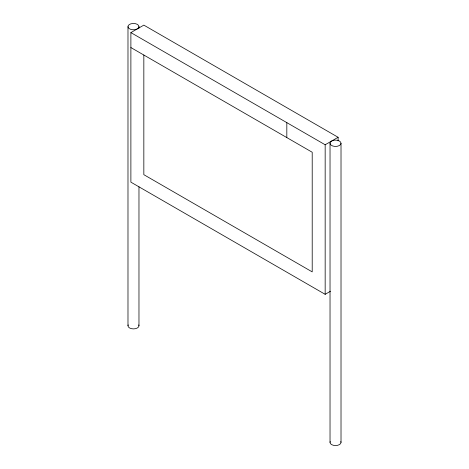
<?xml version="1.0" encoding="UTF-8"?>
<svg xmlns="http://www.w3.org/2000/svg" width="469" height="469" viewBox="0 0 469 469"><rect width="100%" height="100%" fill="white"/><g stroke="black" fill="none" stroke-linecap="round" stroke-linejoin="round"><path stroke-width="0.7" d="M330.457 291.261L325.164 294.321L130.886 182.16L130.886 32.607L143.836 25.127L338.114 137.288L338.114 140.852M130.886 32.607L325.164 144.769L338.114 137.288M130.886 47.562L312.207 152.243L312.207 271.885L143.836 174.679L143.836 55.037M341.016 143.274A5.493 3.172 0 0 1 332.773 146.017A5.493 3.172 0 0 1 332.773 140.524A5.493 3.172 0 0 1 341.016 143.274L341.016 442.378M330.029 143.274L330.029 442.378M325.164 144.769L325.164 294.321M286.823 122.632L286.823 137.587M138.971 26.622A5.493 3.172 0 0 1 130.728 29.371A5.493 3.172 0 0 1 130.728 23.872A5.493 3.172 0 0 1 138.971 26.622L138.971 28.087M138.971 186.779L138.971 325.726M127.984 26.622L127.984 325.726M138.783 324.906A5.493 3.172 0 0 1 133.477 328.898A5.493 3.172 0 0 1 128.172 324.906M340.828 441.558A5.493 3.172 0 0 1 335.523 445.55A5.493 3.172 0 0 1 330.217 441.558"/></g></svg>
